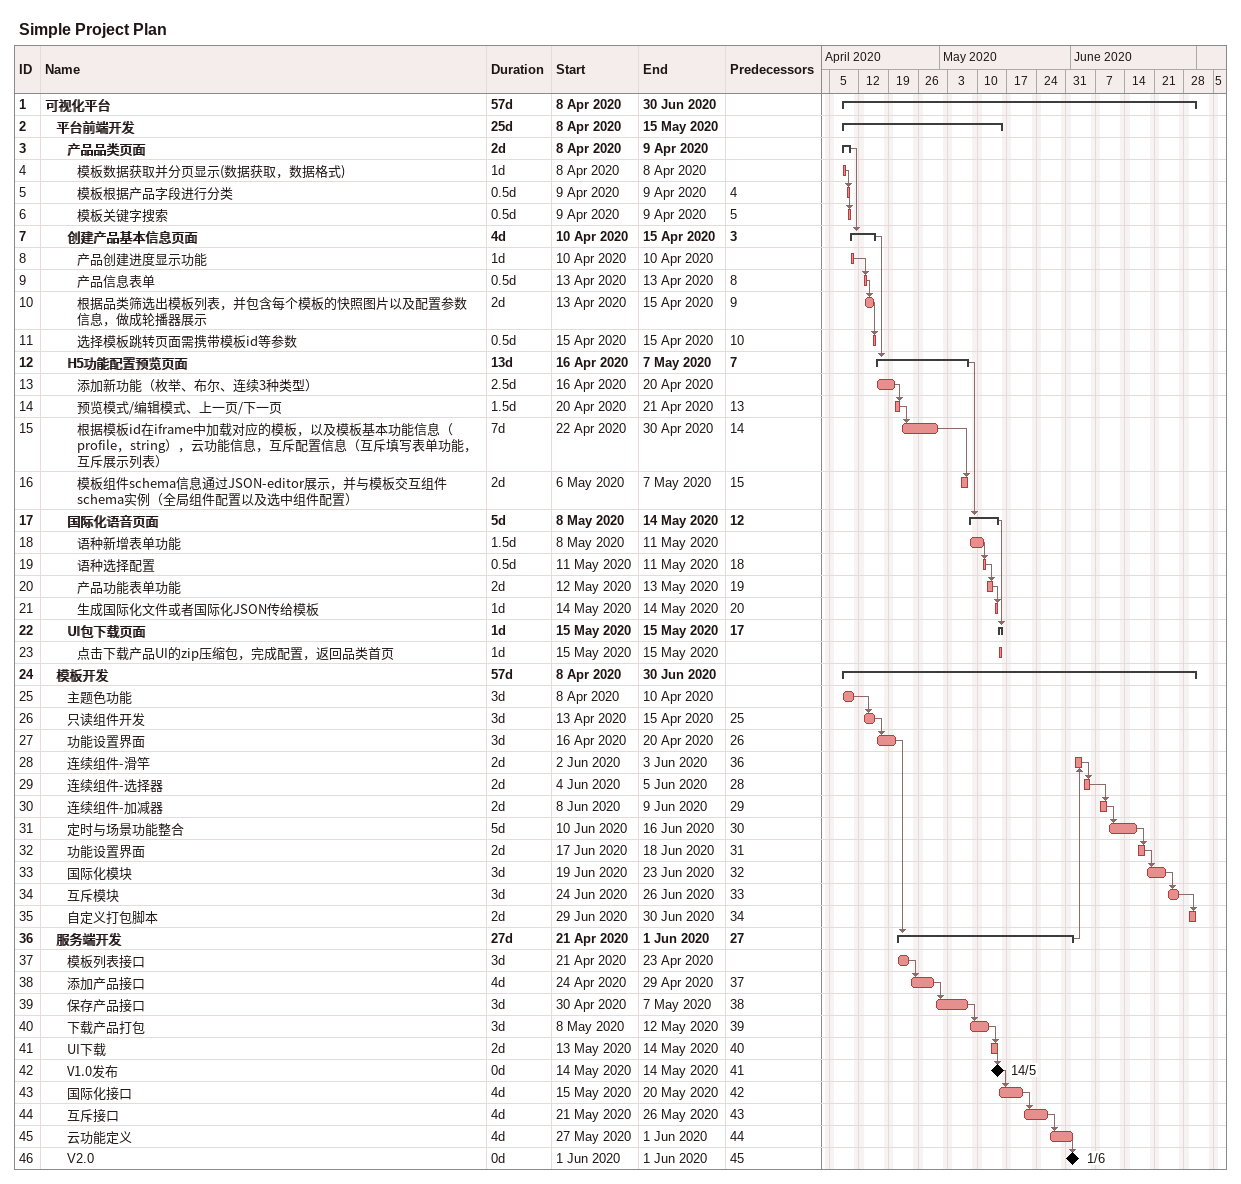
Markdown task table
Simple Project Plan

| ID | Level | Task | Duration | Start | Finish | Predecessors |
|---|---|---|---|---|---|---|
| 1 | 1 | **可视化平台** | 57d | 2020-04-08 | 2020-06-30 |  |
| 2 | 2 | **平台前端开发** | 25d | 2020-04-08 | 2020-05-15 |  |
| 3 | 3 | **产品品类页面** | 2d | 2020-04-08 | 2020-04-09 |  |
| 4 | 4 | 模板数据获取并分页显示(数据获取，数据格式) | 1d | 2020-04-08 | 2020-04-08 |  |
| 5 | 4 | 模板根据产品字段进行分类 | 0.5d | 2020-04-09 | 2020-04-09 | 4 |
| 6 | 4 | 模板关键字搜索 | 0.5d | 2020-04-09 | 2020-04-09 | 5 |
| 7 | 3 | **创建产品基本信息页面** | 4d | 2020-04-10 | 2020-04-15 | 3 |
| 8 | 4 | 产品创建进度显示功能 | 1d | 2020-04-10 | 2020-04-10 |  |
| 9 | 4 | 产品信息表单 | 0.5d | 2020-04-13 | 2020-04-13 | 8 |
| 10 | 4 | 根据品类筛选出模板列表，并包含每个模板的快照图片以及配置参数信息，做成轮播器展示 | 2d | 2020-04-13 | 2020-04-15 | 9 |
| 11 | 4 | 选择模板跳转页面需携带模板id等参数 | 0.5d | 2020-04-15 | 2020-04-15 | 10 |
| 12 | 3 | **H5功能配置预览页面** | 13d | 2020-04-16 | 2020-05-07 | 7 |
| 13 | 4 | 添加新功能（枚举、布尔、连续3种类型） | 2.5d | 2020-04-16 | 2020-04-20 |  |
| 14 | 4 | 预览模式/编辑模式、上一页/下一页 | 1.5d | 2020-04-20 | 2020-04-21 | 13 |
| 15 | 4 | 根据模板id在iframe中加载对应的模板，以及模板基本功能信息（profile，string），云功能信息，互斥配置信息（互斥填写表单功能，互斥展示列表） | 7d | 2020-04-22 | 2020-04-30 | 14 |
| 16 | 4 | 模板组件schema信息通过JSON-editor展示，并与模板交互组件schema实例（全局组件配置以及选中组件配置） | 2d | 2020-05-06 | 2020-05-07 | 15 |
| 17 | 3 | **国际化语音页面** | 5d | 2020-05-08 | 2020-05-14 | 12 |
| 18 | 4 | 语种新增表单功能 | 1.5d | 2020-05-08 | 2020-05-11 |  |
| 19 | 4 | 语种选择配置 | 0.5d | 2020-05-11 | 2020-05-11 | 18 |
| 20 | 4 | 产品功能表单功能 | 2d | 2020-05-12 | 2020-05-13 | 19 |
| 21 | 4 | 生成国际化文件或者国际化JSON传给模板 | 1d | 2020-05-14 | 2020-05-14 | 20 |
| 22 | 3 | **UI包下载页面** | 1d | 2020-05-15 | 2020-05-15 | 17 |
| 23 | 4 | 点击下载产品UI的zip压缩包，完成配置，返回品类首页 | 1d | 2020-05-15 | 2020-05-15 |  |
| 24 | 2 | **模板开发** | 57d | 2020-04-08 | 2020-06-30 |  |
| 25 | 3 | 主题色功能 | 3d | 2020-04-08 | 2020-04-10 |  |
| 26 | 3 | 只读组件开发 | 3d | 2020-04-13 | 2020-04-15 | 25 |
| 27 | 3 | 功能设置界面 | 3d | 2020-04-16 | 2020-04-20 | 26 |
| 28 | 3 | 连续组件-滑竿 | 2d | 2020-06-02 | 2020-06-03 | 36 |
| 29 | 3 | 连续组件-选择器 | 2d | 2020-06-04 | 2020-06-05 | 28 |
| 30 | 3 | 连续组件-加减器 | 2d | 2020-06-08 | 2020-06-09 | 29 |
| 31 | 3 | 定时与场景功能整合 | 5d | 2020-06-10 | 2020-06-16 | 30 |
| 32 | 3 | 功能设置界面 | 2d | 2020-06-17 | 2020-06-18 | 31 |
| 33 | 3 | 国际化模块 | 3d | 2020-06-19 | 2020-06-23 | 32 |
| 34 | 3 | 互斥模块 | 3d | 2020-06-24 | 2020-06-26 | 33 |
| 35 | 3 | 自定义打包脚本 | 2d | 2020-06-29 | 2020-06-30 | 34 |
| 36 | 2 | **服务端开发** | 27d | 2020-04-21 | 2020-06-01 | 27 |
| 37 | 3 | 模板列表接口 | 3d | 2020-04-21 | 2020-04-23 |  |
| 38 | 3 | 添加产品接口 | 4d | 2020-04-24 | 2020-04-29 | 37 |
| 39 | 3 | 保存产品接口 | 3d | 2020-04-30 | 2020-05-07 | 38 |
| 40 | 3 | 下载产品打包 | 3d | 2020-05-08 | 2020-05-12 | 39 |
| 41 | 3 | UI下载 | 2d | 2020-05-13 | 2020-05-14 | 40 |
| 42 | 3 | V1.0发布 | 0d | 2020-05-14 | 2020-05-14 | 41 |
| 43 | 3 | 国际化接口 | 4d | 2020-05-15 | 2020-05-20 | 42 |
| 44 | 3 | 互斥接口 | 4d | 2020-05-21 | 2020-05-26 | 43 |
| 45 | 3 | 云功能定义 | 4d | 2020-05-27 | 2020-06-01 | 44 |
| 46 | 3 | V2.0 | 0d | 2020-06-01 | 2020-06-01 | 45 |
